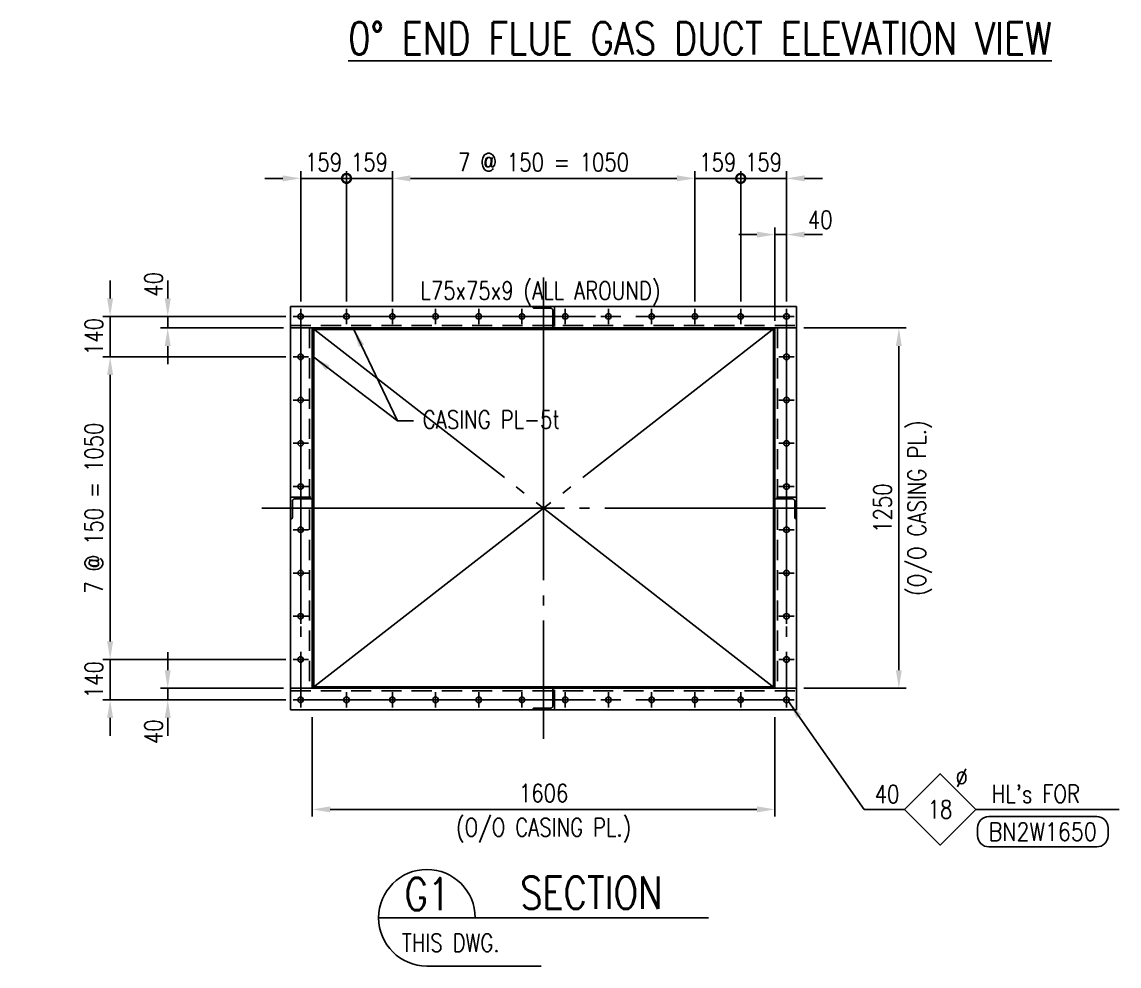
# Model space of a CAD drawing. Header units: millimetres. Extents: x 0 to 134087, y -49114 to 20834.
# Drawn here: x 4194 to 8002, y -45500 to -42225 of the extents above; entities that cross this region are included whole.
import ezdxf
from ezdxf.enums import TextEntityAlignment as Align

# ---------------------------------------------------------------- set-up
doc = ezdxf.new("R2010")
doc.units = ezdxf.units.MM
doc.header["$LTSCALE"] = 35
doc.linetypes.add('JNK-CENTER', pattern=[34, 30, -1.5, 1, -1.5])
doc.linetypes.add('JNK-HIDDEN', pattern=[3, 2, -1])
for name, color, linetype in [('CEN-R', 1, 'JNK-CENTER'), ('CON-C', 4, 'Continuous'), ('CON-G', 3, 'Continuous'), ('CON-W', 7, 'Continuous'), ('CON-Y', 2, 'Continuous'), ('Dim-W', 7, 'Continuous'), ('HID-Y', 2, 'JNK-HIDDEN'), ('STL-OBJT', 7, 'Continuous'), ('TXT-C', 4, 'Continuous')]:
    doc.layers.add(name, color=color, linetype=linetype)
doc.styles.add('SIMPLEX', font='simplex.shx', dxfattribs={"width": 0.8})
doc.dimstyles.new('DIM25', dxfattribs={"dimscale": 25, "dimtxt": 2.5, "dimasz": 2.5, "dimexe": 1, "dimexo": 1, "dimgap": 1, "dimtad": 1, "dimdec": 1, "dimdsep": 46, "dimtxsty": 'SIMPLEX', "dimcen": 0, "dimclrt": 2, "dimazin": 2, "dimtfac": 1, "dimtdec": 1, "dimtix": 1, "dimtmove": 2, "dimatfit": 0, "dimfxl": 0.18, "dimtolj": 1, "dimtzin": 0, "dimarcsym": 0})

# ---------------------------------------------------------------- blocks, each defined once
blk = doc.blocks.new('A$C05B03637')
at = {"layer": 'HID-Y'}
for p, q in [((0, 75), (0, 0)), ((75, 75), (0, 75)), ((6, 4), (6, 60.5)), ((14.5, 69), (71, 69)), ((75, 73), (75, 75)), ((0, 0), (2, 0))]:
    blk.add_line(p, q, dxfattribs=at)
for centre, radius, start, end in [((14.5, 60.5), 8.5, 90, 180), ((71, 73), 4, 270, 0), ((2, 4), 4, 270, 0)]:
    blk.add_arc(centre, radius, start, end, dxfattribs=at)
blk = doc.blocks.new('*D2106')
at = {"layer": 'DEFPOINTS', "color": 0, "transparency": 16777216}
for p in [(6883, -43286.2), (6883, -44536.2), (7238, -44536.2)]:
    blk.add_point(p, dxfattribs=at)
at = {"layer": 'Dim-W', "color": 0, "lineweight": -2, "transparency": 16777216}
for p, q in [((6908, -43286.2), (7263, -43286.2)), ((7238, -43348.7), (7238, -44473.7)), ((6908, -44536.2), (7263, -44536.2))]:
    blk.add_line(p, q, dxfattribs=at)
at = {"layer": 'Dim-W', "color": 0, "transparency": 16777216}
for points in [[(7227.6, -43348.7), (7248.4, -43348.7), (7238, -43286.2)], [(7227.6, -44473.7), (7248.4, -44473.7), (7238, -44536.2)]]:
    blk.add_solid(points, dxfattribs=at)
at = {"layer": 'Dim-W', "color": 2, "transparency": 16777216, "char_height": 62.5, "attachment_point": 5, "rotation": 90, "style": 'SIMPLEX'}
for s, insert in [('\\A1;(O/O CASING PL.)', (7310.6, -43911.2)), ('\\A1;1250', (7181.7, -43911.2))]:
    blk.add_mtext(s, dxfattribs=dict(at, insert=insert))
blk = doc.blocks.new('SECTITLE')
at = {"layer": 'CON-G'}
for p, q in [((-1.7, 0), (44.1, 0)), ((5, -6.7), (20.86, -6.7))]:
    blk.add_line(p, q, dxfattribs=at)
blk.add_arc((5, 0), 6.7, 0, 270, dxfattribs=at)
at = {"layer": 'CON-C', "style": 'SIMPLEX', "width": 0.8}
for tag, p in [('A', (5.06, 1.04)), ('ELEVATION', (27.83, 1.22))]:
    blk.add_attdef(tag, text='', height=4.5, dxfattribs=at).set_placement(p, align=Align.CENTER)
at = {"layer": 'CON-Y', "style": 'SIMPLEX', "width": 0.8}
blk.add_attdef('SCALE', text='', height=2.5, dxfattribs=at).set_placement((44.9, -3.72), align=Align.RIGHT)
blk.add_attdef('H0000-0000', (1.54, -4.72), '', height=2.5, dxfattribs=at)
blk = doc.blocks.new('*D2107')
at = {"layer": 'DEFPOINTS', "color": 0, "transparency": 16777216}
for p in [(5202, -44611.2), (6808, -44611.2), (5202, -44956.2)]:
    blk.add_point(p, dxfattribs=at)
at = {"layer": 'Dim-W', "color": 0, "lineweight": -2, "transparency": 16777216}
for p, q in [((5202, -44636.2), (5202, -44981.2)), ((6808, -44636.2), (6808, -44981.2)), ((6745.5, -44956.2), (5264.5, -44956.2))]:
    blk.add_line(p, q, dxfattribs=at)
at = {"layer": 'Dim-W', "color": 0, "transparency": 16777216}
for points in [[(5264.5, -44945.7), (5264.5, -44966.6), (5202, -44956.2)], [(6745.5, -44945.7), (6745.5, -44966.6), (6808, -44956.2)]]:
    blk.add_solid(points, dxfattribs=at)
at = {"layer": 'Dim-W', "color": 2, "transparency": 16777216, "char_height": 62.5, "attachment_point": 5, "style": 'SIMPLEX'}
for s, insert in [('\\A1;1606', (6005, -44899.9)), ('\\A1;(O/O CASING PL.)', (6005, -45028.8))]:
    blk.add_mtext(s, dxfattribs=dict(at, insert=insert))
blk = doc.blocks.new('*D1989')
at = {"layer": 'DEFPOINTS', "color": 0, "transparency": 16777216}
for p in [(4700.5, -43246.2), (5135.5, -43246.2), (5126.9, -43286.2)]:
    blk.add_point(p, dxfattribs=at)
at = {"layer": 'Dim-W', "color": 0, "lineweight": -2, "transparency": 16777216}
for p, q in [((4700.5, -43183.7), (4700.5, -43121.2)), ((5110.5, -43246.2), (4675.5, -43246.2)), ((4700.5, -43286.2), (4700.5, -43246.2)), ((5101.9, -43286.2), (4675.5, -43286.2)), ((4700.5, -43348.7), (4700.5, -43411.2))]:
    blk.add_line(p, q, dxfattribs=at)
at = {"layer": 'Dim-W', "color": 0, "transparency": 16777216}
for points in [[(4690.1, -43183.7), (4710.9, -43183.7), (4700.5, -43246.2)], [(4690.1, -43348.7), (4710.9, -43348.7), (4700.5, -43286.2)]]:
    blk.add_solid(points, dxfattribs=at)
at = {"layer": 'Dim-W', "color": 2, "transparency": 16777216, "insert": (4651.3, -43135.2), "char_height": 62.5, "attachment_point": 5, "rotation": 90, "style": 'SIMPLEX'}
blk.add_mtext('\\A1;40', dxfattribs=at)
blk = doc.blocks.new('*D1990')
at = {"layer": 'DEFPOINTS', "color": 0, "transparency": 16777216}
for p in [(5135.5, -43246.2), (4500.5, -43386.2), (5135.5, -43386.2)]:
    blk.add_point(p, dxfattribs=at)
at = {"layer": 'Dim-W', "color": 0, "lineweight": -2, "transparency": 16777216}
for p, q in [((4500.5, -43183.7), (4500.5, -43121.2)), ((5110.5, -43246.2), (4475.5, -43246.2)), ((4500.5, -43246.2), (4500.5, -43386.2)), ((5110.5, -43386.2), (4475.5, -43386.2)), ((4500.5, -43448.7), (4500.5, -43511.2))]:
    blk.add_line(p, q, dxfattribs=at)
at = {"layer": 'Dim-W', "color": 0, "transparency": 16777216}
for points in [[(4490.1, -43183.7), (4510.9, -43183.7), (4500.5, -43246.2)], [(4490.1, -43448.7), (4510.9, -43448.7), (4500.5, -43386.2)]]:
    blk.add_solid(points, dxfattribs=at)
at = {"layer": 'Dim-W', "color": 2, "transparency": 16777216, "insert": (4444.2, -43316.2), "char_height": 62.5, "attachment_point": 5, "rotation": 90, "style": 'SIMPLEX'}
blk.add_mtext('\\A1;140', dxfattribs=at)
blk = doc.blocks.new('*D1991')
at = {"layer": 'DEFPOINTS', "color": 0, "transparency": 16777216}
for p in [(6848, -42962.2), (6848, -43219.7), (6808, -43286.2)]:
    blk.add_point(p, dxfattribs=at)
at = {"layer": 'Dim-W', "color": 0, "lineweight": -2, "transparency": 16777216}
for p, q in [((6808, -43261.2), (6808, -42937.2)), ((6848, -43194.7), (6848, -42937.2)), ((6745.5, -42962.2), (6683, -42962.2)), ((6808, -42962.2), (6848, -42962.2)), ((6910.5, -42962.2), (6973, -42962.2))]:
    blk.add_line(p, q, dxfattribs=at)
at = {"layer": 'Dim-W', "color": 0, "transparency": 16777216}
blk.add_solid([(6745.5, -42951.8), (6745.5, -42972.6), (6808, -42962.2)], dxfattribs=at)
at = {"layer": 'Dim-W', "color": 2, "transparency": 16777216, "insert": (6964.9, -42910.6), "char_height": 62.5, "attachment_point": 5, "style": 'SIMPLEX', "bg_fill": 3, "box_fill_scale": 1.1, "bg_fill_color": 256, "bg_fill_true_color": 13158600, "bg_fill_transparency": 0}
blk.add_mtext('\\A1;40', dxfattribs=at)
at = {"layer": 'Dim-W', "color": 0, "transparency": 16777216}
blk.add_solid([(6910.5, -42951.8), (6910.5, -42972.6), (6848, -42962.2)], dxfattribs=at)
blk = doc.blocks.new('BOLTHOLE')
at = {"layer": 'CON-W'}
blk.add_line((25.7, 0), (9.9, 0), dxfattribs=at)
blk.add_lwpolyline([(0, 0), (4.95, 4.95), (9.9, 0), (4.95, -4.95)], close=True, dxfattribs=at)
at = {"layer": 'CON-Y', "style": 'SIMPLEX', "width": 0.8}
for s, p in [('%%C', (8.81, 3.12)), ("HL's FOR", (24.37, 0.9))]:
    blk.add_text(s, height=2.5, dxfattribs=at).set_placement(p, align=Align.RIGHT)
blk.add_attdef('4', text='', height=2.5, dxfattribs=at).set_placement((-0.69, 0.87), align=Align.RIGHT)
blk.add_attdef('22', text='', height=2.5, dxfattribs=at).set_placement((4.95, 0), align=Align.MIDDLE_CENTER)
blk = doc.blocks.new('boltmark')
at = {"layer": 'CON-Y'}
blk.add_lwpolyline([(0, -4.2), (15, -4.2, 0.414214), (16.56, -2.64), (16.56, -1.56, 0.414214), (15, 0), (0, 0, 0.414214), (-1.56, -1.56), (-1.56, -2.64, 0.414214)], format="xyb", close=True, dxfattribs=at)
at = {"layer": 'CON-G', "style": 'SIMPLEX', "width": 0.802523}
blk.add_attdef('BN2W1650', text='', height=2.5, dxfattribs=at).set_placement((0, -3.35), (15, -3.35), align=Align.FIT)
blk = doc.blocks.new('_DotSmall')
at = {"color": 0, "linetype": 'ByBlock', "const_width": 0.5}
blk.add_lwpolyline([(-0.0625, 0, 1), (0.0625, 0, 1)], format="xyb", close=True, dxfattribs=at)
blk = doc.blocks.new('*D1992')
at = {"layer": 'DEFPOINTS', "color": 0, "transparency": 16777216}
for p in [(6689, -42767.2), (6689, -43219.7), (6848, -43219.7)]:
    blk.add_point(p, dxfattribs=at)
at = {"layer": 'Dim-W', "color": 0, "lineweight": -2, "transparency": 16777216}
for p, q in [((6689, -43194.7), (6689, -42742.2)), ((6848, -43194.7), (6848, -42742.2)), ((6689, -42767.2), (6626.5, -42767.2)), ((6848, -42767.2), (6689, -42767.2)), ((6910.5, -42767.2), (6973, -42767.2))]:
    blk.add_line(p, q, dxfattribs=at)
at = {"layer": 'Dim-W', "color": 0, "transparency": 16777216}
blk.add_solid([(6910.5, -42756.8), (6910.5, -42777.6), (6848, -42767.2)], dxfattribs=at)
at = {"layer": 'Dim-W', "color": 0, "lineweight": -2, "transparency": 16777216, "xscale": 62.5, "yscale": 62.5, "zscale": 62.5}
blk.add_blockref('_DotSmall', (6689, -42767.2), dxfattribs=at)
at = {"layer": 'Dim-W', "color": 2, "transparency": 16777216, "insert": (6768.5, -42711), "char_height": 62.5, "attachment_point": 5, "style": 'SIMPLEX'}
blk.add_mtext('\\A1;159', dxfattribs=at)
blk = doc.blocks.new('*D1993')
at = {"layer": 'DEFPOINTS', "color": 0, "transparency": 16777216}
for p in [(6689, -42767.2), (6530, -43219.7), (6689, -43219.7)]:
    blk.add_point(p, dxfattribs=at)
at = {"layer": 'Dim-W', "color": 0, "lineweight": -2, "transparency": 16777216}
for p, q in [((6530, -43194.7), (6530, -42742.2)), ((6689, -43194.7), (6689, -42742.2)), ((6467.5, -42767.2), (6405, -42767.2)), ((6530, -42767.2), (6689, -42767.2)), ((6689, -42767.2), (6751.5, -42767.2))]:
    blk.add_line(p, q, dxfattribs=at)
at = {"layer": 'Dim-W', "color": 0, "transparency": 16777216}
blk.add_solid([(6467.5, -42756.8), (6467.5, -42777.6), (6530, -42767.2)], dxfattribs=at)
at = {"layer": 'Dim-W', "color": 0, "lineweight": -2, "transparency": 16777216, "xscale": 62.5, "yscale": 62.5, "zscale": 62.5, "rotation": 180}
blk.add_blockref('_DotSmall', (6689, -42767.2), dxfattribs=at)
at = {"layer": 'Dim-W', "color": 2, "transparency": 16777216, "insert": (6609.5, -42711), "char_height": 62.5, "attachment_point": 5, "style": 'SIMPLEX'}
blk.add_mtext('\\A1;159', dxfattribs=at)
blk = doc.blocks.new('*D1994')
at = {"layer": 'DEFPOINTS', "color": 0, "transparency": 16777216}
for p in [(5321, -42767.2), (5162, -43219.7), (5321, -43219.7)]:
    blk.add_point(p, dxfattribs=at)
at = {"layer": 'Dim-W', "color": 0, "lineweight": -2, "transparency": 16777216}
for p, q in [((5162, -43194.7), (5162, -42742.2)), ((5321, -43194.7), (5321, -42742.2)), ((5099.5, -42767.2), (5037, -42767.2)), ((5162, -42767.2), (5321, -42767.2)), ((5321, -42767.2), (5383.5, -42767.2))]:
    blk.add_line(p, q, dxfattribs=at)
at = {"layer": 'Dim-W', "color": 0, "transparency": 16777216}
blk.add_solid([(5099.5, -42756.8), (5099.5, -42777.6), (5162, -42767.2)], dxfattribs=at)
at = {"layer": 'Dim-W', "color": 0, "lineweight": -2, "transparency": 16777216, "xscale": 62.5, "yscale": 62.5, "zscale": 62.5, "rotation": 180}
blk.add_blockref('_DotSmall', (5321, -42767.2), dxfattribs=at)
at = {"layer": 'Dim-W', "color": 2, "transparency": 16777216, "insert": (5241.5, -42711), "char_height": 62.5, "attachment_point": 5, "style": 'SIMPLEX'}
blk.add_mtext('\\A1;159', dxfattribs=at)
blk = doc.blocks.new('*D1995')
at = {"layer": 'DEFPOINTS', "color": 0, "transparency": 16777216}
for p in [(5321, -42767.2), (5321, -43219.7), (5480, -43219.7)]:
    blk.add_point(p, dxfattribs=at)
at = {"layer": 'Dim-W', "color": 0, "lineweight": -2, "transparency": 16777216}
for p, q in [((5321, -43194.7), (5321, -42742.2)), ((5480, -43194.7), (5480, -42742.2)), ((5321, -42767.2), (5258.5, -42767.2)), ((5480, -42767.2), (5321, -42767.2)), ((5542.5, -42767.2), (5605, -42767.2))]:
    blk.add_line(p, q, dxfattribs=at)
at = {"layer": 'Dim-W', "color": 0, "transparency": 16777216}
blk.add_solid([(5542.5, -42756.8), (5542.5, -42777.6), (5480, -42767.2)], dxfattribs=at)
at = {"layer": 'Dim-W', "color": 0, "lineweight": -2, "transparency": 16777216, "xscale": 62.5, "yscale": 62.5, "zscale": 62.5}
blk.add_blockref('_DotSmall', (5321, -42767.2), dxfattribs=at)
at = {"layer": 'Dim-W', "color": 2, "transparency": 16777216, "insert": (5400.5, -42711), "char_height": 62.5, "attachment_point": 5, "style": 'SIMPLEX'}
blk.add_mtext('\\A1;159', dxfattribs=at)
blk = doc.blocks.new('*D1996')
at = {"layer": 'DEFPOINTS', "color": 0, "transparency": 16777216}
for p in [(6530, -42767.2), (5480, -43219.7), (6530, -43219.7)]:
    blk.add_point(p, dxfattribs=at)
at = {"layer": 'Dim-W', "color": 0, "lineweight": -2, "transparency": 16777216}
for p, q in [((5480, -43194.7), (5480, -42742.2)), ((6530, -43194.7), (6530, -42742.2)), ((5542.5, -42767.2), (6467.5, -42767.2))]:
    blk.add_line(p, q, dxfattribs=at)
at = {"layer": 'Dim-W', "color": 0, "transparency": 16777216}
for points in [[(5542.5, -42756.8), (5542.5, -42777.6), (5480, -42767.2)], [(6467.5, -42756.8), (6467.5, -42777.6), (6530, -42767.2)]]:
    blk.add_solid(points, dxfattribs=at)
at = {"layer": 'Dim-W', "color": 2, "transparency": 16777216, "insert": (6005, -42711), "char_height": 62.5, "attachment_point": 5, "style": 'SIMPLEX', "bg_fill": 3, "box_fill_scale": 1.1, "bg_fill_color": 256, "bg_fill_true_color": 13158600, "bg_fill_transparency": 0}
blk.add_mtext('\\A1;7 @ 150 = 1050', dxfattribs=at)
blk = doc.blocks.new('*D1997')
at = {"layer": 'DEFPOINTS', "color": 0, "transparency": 16777216}
for p in [(5126.9, -44536.2), (4700.5, -44576.2), (5135.5, -44576.2)]:
    blk.add_point(p, dxfattribs=at)
at = {"layer": 'Dim-W', "color": 0, "lineweight": -2, "transparency": 16777216}
for p, q in [((4700.5, -44473.7), (4700.5, -44411.2)), ((5101.9, -44536.2), (4675.5, -44536.2)), ((4700.5, -44536.2), (4700.5, -44576.2)), ((5110.5, -44576.2), (4675.5, -44576.2)), ((4700.5, -44638.7), (4700.5, -44701.2))]:
    blk.add_line(p, q, dxfattribs=at)
at = {"layer": 'Dim-W', "color": 0, "transparency": 16777216}
for points in [[(4690.1, -44473.7), (4710.9, -44473.7), (4700.5, -44536.2)], [(4690.1, -44638.7), (4710.9, -44638.7), (4700.5, -44576.2)]]:
    blk.add_solid(points, dxfattribs=at)
at = {"layer": 'Dim-W', "color": 2, "transparency": 16777216, "insert": (4651.3, -44687.1), "char_height": 62.5, "attachment_point": 5, "rotation": 90, "style": 'SIMPLEX'}
blk.add_mtext('\\A1;40', dxfattribs=at)
blk = doc.blocks.new('*D1998')
at = {"layer": 'DEFPOINTS', "color": 0, "transparency": 16777216}
for p in [(4500.5, -44436.2), (5135.5, -44436.2), (5135.5, -44576.2)]:
    blk.add_point(p, dxfattribs=at)
at = {"layer": 'Dim-W', "color": 0, "lineweight": -2, "transparency": 16777216}
for p, q in [((4500.5, -44373.7), (4500.5, -44311.2)), ((5110.5, -44436.2), (4475.5, -44436.2)), ((4500.5, -44576.2), (4500.5, -44436.2)), ((5110.5, -44576.2), (4475.5, -44576.2)), ((4500.5, -44638.7), (4500.5, -44701.2))]:
    blk.add_line(p, q, dxfattribs=at)
at = {"layer": 'Dim-W', "color": 0, "transparency": 16777216}
for points in [[(4490.1, -44373.7), (4510.9, -44373.7), (4500.5, -44436.2)], [(4490.1, -44638.7), (4510.9, -44638.7), (4500.5, -44576.2)]]:
    blk.add_solid(points, dxfattribs=at)
at = {"layer": 'Dim-W', "color": 2, "transparency": 16777216, "insert": (4444.2, -44506.2), "char_height": 62.5, "attachment_point": 5, "rotation": 90, "style": 'SIMPLEX'}
blk.add_mtext('\\A1;140', dxfattribs=at)
blk = doc.blocks.new('*D1999')
at = {"layer": 'DEFPOINTS', "color": 0, "transparency": 16777216}
for p in [(5135.5, -43386.2), (4500.5, -44436.2), (5135.5, -44436.2)]:
    blk.add_point(p, dxfattribs=at)
at = {"layer": 'Dim-W', "color": 0, "lineweight": -2, "transparency": 16777216}
for p, q in [((5110.5, -43386.2), (4475.5, -43386.2)), ((4500.5, -43448.7), (4500.5, -44373.7)), ((5110.5, -44436.2), (4475.5, -44436.2))]:
    blk.add_line(p, q, dxfattribs=at)
at = {"layer": 'Dim-W', "color": 0, "transparency": 16777216}
for points in [[(4490.1, -43448.7), (4510.9, -43448.7), (4500.5, -43386.2)], [(4490.1, -44373.7), (4510.9, -44373.7), (4500.5, -44436.2)]]:
    blk.add_solid(points, dxfattribs=at)
at = {"layer": 'Dim-W', "color": 2, "transparency": 16777216, "insert": (4444.2, -43911.2), "char_height": 62.5, "attachment_point": 5, "rotation": 90, "style": 'SIMPLEX', "bg_fill": 3, "box_fill_scale": 1.1, "bg_fill_color": 256, "bg_fill_true_color": 13158600, "bg_fill_transparency": 0}
blk.add_mtext('\\A1;7 @ 150 = 1050', dxfattribs=at)

msp = doc.modelspace()

# ---------------------------------------------------------------- linework, layer by layer
at = {"layer": 'CEN-R'}
for p, q in [((6004.9953, -43111.1633), (6004.9953, -44711.1633)), ((5135.4953, -43246.1633), (5188.4953, -43246.1633)), ((5135.4953, -43246.1633), (6874.4953, -43246.1633)), ((5161.9953, -43272.6633), (5161.9953, -43219.6633)), ((5161.9953, -43219.6633), (5161.9953, -44602.6633)), ((5294.4953, -43246.1633), (5347.4953, -43246.1633)), ((5320.9953, -43219.6633), (5320.9953, -43272.6633)), ((5453.4953, -43246.1633), (5506.4953, -43246.1633)), ((5479.9953, -43219.6633), (5479.9953, -43272.6633)), ((5603.4953, -43246.1633), (5656.4953, -43246.1633)), ((5629.9953, -43219.6633), (5629.9953, -43272.6633)), ((5753.4953, -43246.1633), (5806.4953, -43246.1633)), ((5779.9953, -43219.6633), (5779.9953, -43272.6633)), ((5903.4953, -43246.1633), (5956.4953, -43246.1633)), ((5929.9953, -43219.6633), (5929.9953, -43272.6633)), ((6053.4953, -43246.1633), (6106.4953, -43246.1633)), ((6106.4953, -43246.1633), (6053.4953, -43246.1633)), ((6079.9953, -43219.6633), (6079.9953, -43272.6633)), ((6256.4953, -43246.1633), (6203.4953, -43246.1633)), ((6229.9953, -43219.6633), (6229.9953, -43272.6633)), ((6406.4953, -43246.1633), (6353.4953, -43246.1633)), ((6379.9953, -43219.6633), (6379.9953, -43272.6633)), ((6556.4953, -43246.1633), (6503.4953, -43246.1633)), ((6529.9953, -43219.6633), (6529.9953, -43272.6633)), ((6715.4953, -43246.1633), (6662.4953, -43246.1633)), ((6688.9953, -43219.6633), (6688.9953, -43272.6633)), ((6874.4953, -43246.1633), (6821.4953, -43246.1633)), ((6847.9953, -43272.6633), (6847.9953, -43219.6633)), ((6847.9953, -43219.6633), (6847.9953, -44602.6633)), ((6807.9953, -44536.1633), (5201.9953, -43286.1633)), ((5201.9953, -44536.1633), (6807.9953, -43286.1633)), ((5161.9953, -43359.6633), (5161.9953, -43412.6633)), ((6847.9953, -43359.6633), (6847.9953, -43412.6633)), ((5188.4953, -43386.1633), (5135.4953, -43386.1633)), ((6821.4953, -43386.1633), (6874.4953, -43386.1633)), ((5161.9953, -43509.6633), (5161.9953, -43562.6633)), ((6847.9953, -43509.6633), (6847.9953, -43562.6633)), ((5188.4953, -43536.1633), (5135.4953, -43536.1633)), ((6821.4953, -43536.1633), (6874.4953, -43536.1633)), ((5161.9953, -43659.6633), (5161.9953, -43712.6633)), ((6847.9953, -43659.6633), (6847.9953, -43712.6633)), ((5188.4953, -43686.1633), (5135.4953, -43686.1633)), ((6821.4953, -43686.1633), (6874.4953, -43686.1633)), ((5161.9953, -43809.6633), (5161.9953, -43862.6633)), ((6847.9953, -43809.6633), (6847.9953, -43862.6633)), ((5188.4953, -43836.1633), (5135.4953, -43836.1633)), ((6821.4953, -43836.1633), (6874.4953, -43836.1633)), ((5026.9953, -43911.1633), (6982.9953, -43911.1633)), ((5161.9953, -44012.6633), (5161.9953, -43959.6633)), ((6847.9953, -44012.6633), (6847.9953, -43959.6633)), ((5188.4953, -43986.1633), (5135.4953, -43986.1633)), ((6821.4953, -43986.1633), (6874.4953, -43986.1633)), ((5161.9953, -44162.6633), (5161.9953, -44109.6633)), ((6847.9953, -44162.6633), (6847.9953, -44109.6633)), ((5188.4953, -44136.1633), (5135.4953, -44136.1633)), ((5161.9953, -44164.6633), (5161.9953, -44217.6633)), ((6821.4953, -44136.1633), (6874.4953, -44136.1633)), ((6847.9953, -44164.6633), (6847.9953, -44217.6633)), ((5161.9953, -44312.6633), (5161.9953, -44259.6633)), ((6847.9953, -44312.6633), (6847.9953, -44259.6633)), ((5188.4953, -44286.1633), (5135.4953, -44286.1633)), ((6821.4953, -44286.1633), (6874.4953, -44286.1633)), ((5188.4953, -44436.1633), (5135.4953, -44436.1633)), ((5161.9953, -44462.6633), (5161.9953, -44409.6633)), ((6821.4953, -44436.1633), (6874.4953, -44436.1633)), ((6847.9953, -44462.6633), (6847.9953, -44409.6633)), ((6847.9953, -44464.6633), (6847.9953, -44517.6633)), ((5161.9953, -44549.6633), (5161.9953, -44602.6633)), ((5320.9953, -44602.6633), (5320.9953, -44549.6633)), ((5479.9953, -44602.6633), (5479.9953, -44549.6633)), ((5629.9953, -44602.6633), (5629.9953, -44549.6633)), ((5779.9953, -44602.6633), (5779.9953, -44549.6633)), ((5929.9953, -44602.6633), (5929.9953, -44549.6633)), ((6079.9953, -44602.6633), (6079.9953, -44549.6633)), ((6229.9953, -44602.6633), (6229.9953, -44549.6633)), ((6379.9953, -44602.6633), (6379.9953, -44549.6633)), ((6529.9953, -44602.6633), (6529.9953, -44549.6633)), ((6688.9953, -44602.6633), (6688.9953, -44549.6633)), ((6847.9953, -44549.6633), (6847.9953, -44602.6633)), ((5135.4953, -44576.1633), (5188.4953, -44576.1633)), ((5135.4953, -44576.1633), (6874.4953, -44576.1633)), ((5294.4953, -44576.1633), (5347.4953, -44576.1633)), ((5453.4953, -44576.1633), (5506.4953, -44576.1633)), ((5603.4953, -44576.1633), (5656.4953, -44576.1633)), ((5753.4953, -44576.1633), (5806.4953, -44576.1633)), ((5903.4953, -44576.1633), (5956.4953, -44576.1633)), ((6053.4953, -44576.1633), (6106.4953, -44576.1633)), ((6106.4953, -44576.1633), (6053.4953, -44576.1633)), ((6256.4953, -44576.1633), (6203.4953, -44576.1633)), ((6406.4953, -44576.1633), (6353.4953, -44576.1633)), ((6556.4953, -44576.1633), (6503.4953, -44576.1633)), ((6715.4953, -44576.1633), (6662.4953, -44576.1633)), ((6676.4953, -44576.1633), (6729.4953, -44576.1633)), ((6809.4953, -44576.1633), (6756.4953, -44576.1633)), ((6874.4953, -44576.1633), (6821.4953, -44576.1633))]:
    msp.add_line(p, q, dxfattribs=at)
at = {"layer": 'CON-G'}
for p, q in [((5126.9953, -43211.1633), (6882.9953, -43211.1633)), ((5126.9953, -43211.1633), (5126.9953, -44611.1633)), ((6882.9953, -43211.1633), (6882.9953, -44611.1633)), ((5126.9953, -43286.1633), (6882.9953, -43286.1633)), ((5201.9953, -43286.1633), (5201.9953, -44536.1633)), ((5206.9953, -43286.1633), (5206.9953, -44536.1633)), ((5206.9953, -43291.1633), (6802.9953, -43291.1633)), ((6802.9953, -43286.1633), (6802.9953, -44536.1633)), ((6807.9953, -43286.1633), (6807.9953, -44536.1633)), ((5126.9953, -44536.1633), (6882.9953, -44536.1633)), ((5206.9953, -44531.1633), (6802.9953, -44531.1633)), ((5126.9953, -44611.1633), (6882.9953, -44611.1633))]:
    msp.add_line(p, q, dxfattribs=at)
for centre in [(5161.9953, -43246.1633), (5320.9953, -43246.1633), (5479.9953, -43246.1633), (5629.9953, -43246.1633), (5779.9953, -43246.1633), (5929.9953, -43246.1633), (6079.9953, -43246.1633), (6229.9953, -43246.1633), (6379.9953, -43246.1633), (6529.9953, -43246.1633), (6688.9953, -43246.1633), (6847.9953, -43246.1633), (5161.9953, -43386.1633), (6847.9953, -43386.1633), (5161.9953, -43536.1633), (6847.9953, -43536.1633), (5161.9953, -43686.1633), (6847.9953, -43686.1633), (5161.9953, -43836.1633), (6847.9953, -43836.1633), (5161.9953, -43986.1633), (6847.9953, -43986.1633), (5161.9953, -44136.1633), (6847.9953, -44136.1633), (5161.9953, -44286.1633), (6847.9953, -44286.1633), (5161.9953, -44436.1633), (6847.9953, -44436.1633), (5161.9953, -44576.1633), (5320.9953, -44576.1633), (5479.9953, -44576.1633), (5629.9953, -44576.1633), (5779.9953, -44576.1633), (5929.9953, -44576.1633), (6079.9953, -44576.1633), (6229.9953, -44576.1633), (6379.9953, -44576.1633), (6529.9953, -44576.1633), (6688.9953, -44576.1633), (6847.9953, -44576.1633)]:
    msp.add_circle(centre, 9.5, dxfattribs=at)
at = {"layer": 'CON-W'}
for p, q in [((7257.1746, -44956.1633), (7117.5212, -44956.1633)), ((7899.5957, -44956.1633), (8002.2261, -44956.1633))]:
    msp.add_line(p, q, dxfattribs=at)
at = {"layer": 'HID-Y'}
for p, q in [((5126.9953, -43277.1633), (6882.9953, -43277.1633)), ((5192.9953, -43286.1633), (5192.9953, -44536.1633)), ((6816.9953, -43286.1633), (6816.9953, -44536.1633)), ((5126.9953, -44545.1633), (6882.9953, -44545.1633))]:
    msp.add_line(p, q, dxfattribs=at)

# ---------------------------------------------------------------- block references
at = {"xscale": 25, "yscale": 25, "zscale": 25}
for name, p, values in [('BOLTHOLE', (7257.1746, -44956.1633), {'4': '40', '22': '18'}), ('boltmark', (7549.9145, -44981.1633), {'BN2W1650': 'BN2W1650'})]:
    msp.add_blockref(name, p, dxfattribs=at).add_auto_attribs(values)
at = {"layer": 'CON-W', "xscale": 25, "yscale": 25, "zscale": 25}
msp.add_blockref('SECTITLE', (5474.9953, -45332.1002), dxfattribs=at).add_auto_attribs({'H0000-0000': 'THIS DWG.', 'A': 'G1', 'ELEVATION': 'SECTION'})
at = {"layer": 'Dim-W', "xscale": -1}
msp.add_blockref('A$C05B03637', (6042.9953, -43286.1633), dxfattribs=at)
at = {"layer": 'Dim-W', "xscale": -1, "rotation": 90}
msp.add_blockref('A$C05B03637', (5201.9953, -43873.1633), dxfattribs=at)
at = {"layer": 'Dim-W'}
for p, rotation in [((6807.9953, -43873.1633), 270), ((6042.9953, -44536.1633), 180)]:
    msp.add_blockref('A$C05B03637', p, dxfattribs=dict(at, rotation=rotation))

# ---------------------------------------------------------------- texts
at = {"layer": 'CON-Y', "style": 'SIMPLEX', "width": 0.8}
msp.add_text('L75x75x9 (ALL AROUND)', height=62.5, dxfattribs=at).set_placement((5994.0769, -43187.6272), align=Align.CENTER)
msp.add_text('CASING PL-5t', height=62.5, dxfattribs=at).set_placement((5585.7438, -43635.1844))
at = {"layer": 'TXT-C', "style": 'SIMPLEX', "width": 0.8}
msp.add_text('%%U0%%D END FLUE GAS DUCT ELEVATION VIEW', height=112.5, dxfattribs=at).set_placement((6548.0389, -42337.2705), align=Align.CENTER)

# ---------------------------------------------------------------- dimensions: what is measured, and where the dimension line sits
at = {"layer": 'Dim-W'}
dim = msp.add_linear_dim(base=(5320.9953, -42767.2087), p1=(5161.9953, -43219.6633), p2=(5320.9953, -43219.6633), dimstyle='DIM25', override={"dimblk2": 'DotSmall', "dimsah": 1}, dxfattribs=at)
dim.commit()
dim.dimension.update_dxf_attribs({"geometry": '*D1994', "text_midpoint": (5241.4953, -42710.9587)})
dim = msp.add_linear_dim(base=(5320.9953, -42767.2087), p1=(5479.9953, -43219.6633), p2=(5320.9953, -43219.6633), angle=180, dimstyle='DIM25', override={"dimblk2": 'DotSmall', "dimsah": 1}, dxfattribs=at)
dim.commit()
dim.dimension.update_dxf_attribs({"geometry": '*D1995', "text_midpoint": (5400.4953, -42710.9587)})
for base, p1, p2, angle, picture, middle in [((4700.4953, -43246.1633), (5126.9059, -43286.1633), (5135.4953, -43246.1633), 90, '*D1989', (4651.2846, -43135.1916)), ((4700.4953, -44576.1633), (5126.9059, -44536.1633), (5135.4953, -44576.1633), 270, '*D1997', (4651.2846, -44687.135))]:
    dim = msp.add_linear_dim(base=base, p1=p1, p2=p2, angle=angle, dimstyle='DIM25', override={"dimtix": 0}, dxfattribs=at)
    dim.commit()
    dim.dimension.update_dxf_attribs({"geometry": picture, "text_midpoint": middle, "dimtype": 160})
for base, p1, p2, angle, picture, middle in [((4500.4953, -43386.1633), (5135.4953, -43246.1633), (5135.4953, -43386.1633), 90, '*D1990', (4444.2453, -43316.1633)), ((4500.4953, -44436.1633), (5135.4953, -44576.1633), (5135.4953, -44436.1633), 270, '*D1998', (4444.2453, -44506.1633))]:
    dim = msp.add_linear_dim(base=base, p1=p1, p2=p2, angle=angle, dimstyle='DIM25', dxfattribs=at)
    dim.commit()
    dim.dimension.update_dxf_attribs({"geometry": picture, "text_midpoint": middle})
for base, p1, p2, angle, picture, middle in [((7237.9953, -44536.1633), (6882.9953, -43286.1633), (6882.9953, -44536.1633), 270, '*D2106', (7237.9953, -43911.1633)), ((5201.9953, -44956.1633), (6807.9953, -44611.1633), (5201.9953, -44611.1633), 180, '*D2107', (6004.9953, -44956.1633))]:
    dim = msp.add_linear_dim(base=base, p1=p1, p2=p2, angle=angle, text='<>\\X(O/O CASING PL.)', dimstyle='DIM25', dxfattribs=at)
    dim.commit()
    dim.dimension.update_dxf_attribs({"geometry": picture, "text_midpoint": middle})

# ---------------------------------------------------------------- leaders
msp.add_leader([(6855.4346, -44582.0715), (7117.5212, -44956.1633)], dimstyle='DIM25', override={"dimgap": 1, "dimtad": 0, "dimdec": 0, "dimtdec": 0, "dimtix": 0, "dimtfill": 1}, dxfattribs=at)
at = {"layer": 'STL-OBJT'}
for points in [[(5345.9213, -43291.1633), (5497.5712, -43608.5154), (5553.23, -43608.5154)], [(5206.9953, -43387.2433), (5497.5712, -43608.5154)]]:
    msp.add_leader(points, dimstyle='DIM25', dxfattribs=at)

# ---------------------------------------------------------------- next in the draw order: dimensions: what is measured, and where the dimension line sits
at = {"layer": 'Dim-W'}
dim = msp.add_linear_dim(base=(6847.9953, -42962.2087), p1=(6807.9953, -43286.1633), p2=(6847.9953, -43219.6633), angle=180, dimstyle='DIM25', override={"dimdec": 0, "dimtdec": 0, "dimtix": 0, "dimatfit": 2, "dimtfill": 1}, dxfattribs=at)
dim.commit()
dim.dimension.update_dxf_attribs({"geometry": '*D1991', "text_midpoint": (6964.8946, -42910.6163), "dimtype": 160})
dim = msp.add_linear_dim(base=(4500.4953, -44436.1633), p1=(5135.4953, -43386.1633), p2=(5135.4953, -44436.1633), angle=90, text='7 @ 150 = <>', dimstyle='DIM25', override={"dimdec": 0, "dimtdec": 0, "dimtix": 0, "dimtfill": 1}, dxfattribs=at)
dim.commit()
dim.dimension.update_dxf_attribs({"geometry": '*D1999', "text_midpoint": (4444.2453, -43911.1633)})

# ---------------------------------------------------------------- next in the draw order: dimensions: what is measured, and where the dimension line sits
dim = msp.add_linear_dim(base=(6688.9953, -42767.2087), p1=(6529.9953, -43219.6633), p2=(6688.9953, -43219.6633), dimstyle='DIM25', override={"dimblk2": 'DotSmall', "dimsah": 1}, dxfattribs=at)
dim.commit()
dim.dimension.update_dxf_attribs({"geometry": '*D1993', "text_midpoint": (6609.4953, -42710.9587)})
dim = msp.add_linear_dim(base=(6688.9953, -42767.2087), p1=(6847.9953, -43219.6633), p2=(6688.9953, -43219.6633), angle=180, dimstyle='DIM25', override={"dimblk2": 'DotSmall', "dimsah": 1}, dxfattribs=at)
dim.commit()
dim.dimension.update_dxf_attribs({"geometry": '*D1992', "text_midpoint": (6768.4953, -42710.9587)})

# ---------------------------------------------------------------- next in the draw order: dimensions: what is measured, and where the dimension line sits
dim = msp.add_linear_dim(base=(6529.9953, -42767.2087), p1=(5479.9953, -43219.6633), p2=(6529.9953, -43219.6633), text='7 @ 150 = <>', dimstyle='DIM25', override={"dimdec": 0, "dimtdec": 0, "dimtix": 0, "dimtfill": 1}, dxfattribs=at)
dim.commit()
dim.dimension.update_dxf_attribs({"geometry": '*D1996', "text_midpoint": (6004.9953, -42710.9587)})

doc.saveas('drawing.dxf')
